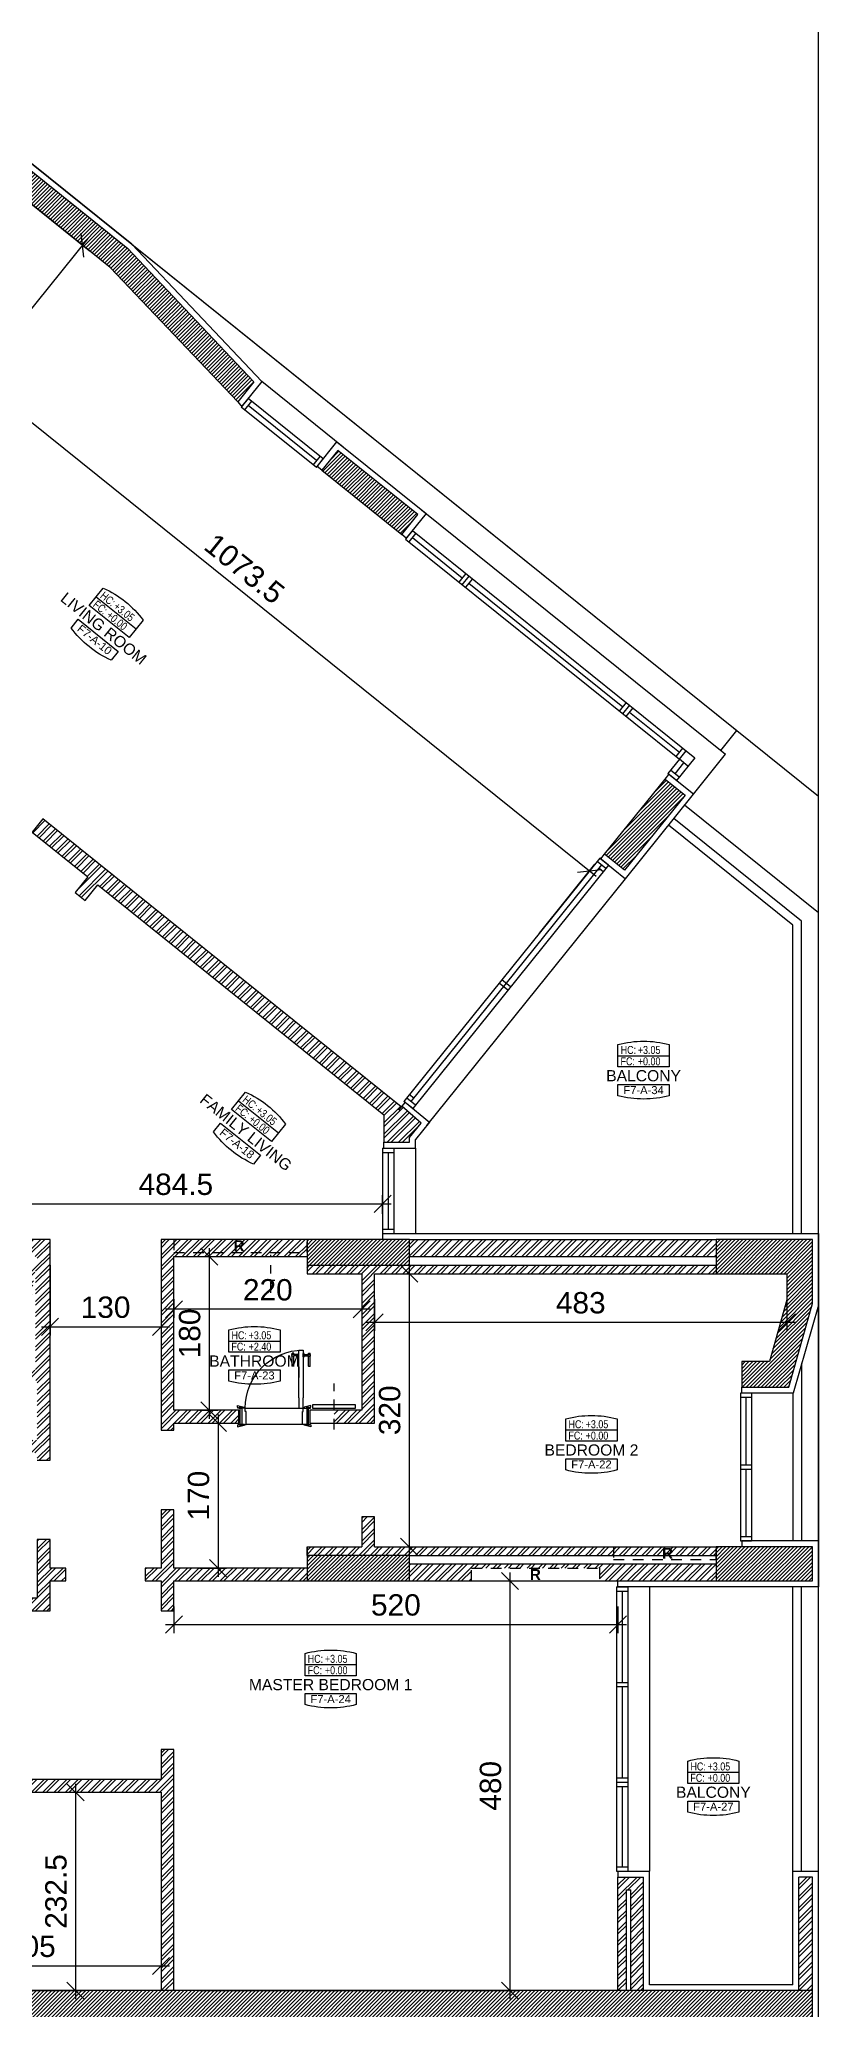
# Model space of a CAD drawing. Header units: metres. Extents: x 0 to 44.4, y -5.9 to 58.5.
# Drawn here: x 32.78 to 41.91, y 22.72 to 45.8 of the extents above; entities that cross this region are included whole.
import ezdxf
from ezdxf.enums import TextEntityAlignment as Align

# ---------------------------------------------------------------- set-up
doc = ezdxf.new("R2010")
doc.units = ezdxf.units.M
doc.header["$MEASUREMENT"] = 0
doc.header["$PDMODE"] = 3
doc.header["$PDSIZE"] = 0.3
for name, pattern in [('CENTER', [2, 1.25, -0.25, 0.25, -0.25]), ('DASHDOTX2', [50.8, 25.4, -12.7, 0, -12.7]), ('HIDDEN', [0.375, 0.25, -0.125]), ('HIDDEN2', [0.1875, 0.125, -0.0625])]:
    doc.linetypes.add(name, pattern=pattern)
doc.layers.get('0').update_dxf_attribs({"linetype": 'CONTINUOUS'})
doc.layers.get('DEFPOINTS').update_dxf_attribs({"linetype": 'CONTINUOUS'})
for name, color, linetype in [('A-ALU', 9, 'CONTINUOUS'), ('A-ANNO-IDTAG', 7, 'CONTINUOUS'), ('A-AXIS-SANITARY', 10, 'DASHDOTX2'), ('A-BALUST', 1, 'CONTINUOUS'), ('a-dim', 3, 'CONTINUOUS'), ('A-DOORS', 1, 'CONTINUOUS'), ('A-HATCH-CONC', 8, 'CONTINUOUS'), ('A-HATCH-WALL', 8, 'CONTINUOUS'), ('A-heater', 61, 'CONTINUOUS'), ('A-HEATER-axis', 5, 'HIDDEN'), ('A-PROJ-TIL-BATH', 8, 'CONTINUOUS'), ('A-PROJECTION', 8, 'CONTINUOUS'), ('A-RADIATEUR HIDDEN', 4, 'HIDDEN2'), ('A-REVETEMENT', 1, 'CONTINUOUS'), ('A-WALL', 4, 'CONTINUOUS'), ('Parcelle$0$N-PLOT', 5, 'CONTINUOUS'), ('S-2ND-3RD-4-5-6TH$0$N-PLOT', 5, 'CONTINUOUS'), ('S-7TH$0$A-STR 7-8TH', 2, 'CONTINUOUS'), ('S-7TH$0$N-PLOT', 5, 'CONTINUOUS')]:
    doc.layers.add(name, color=color, linetype=linetype)
doc.styles.add('A100-STEXT', font='ARIAL.TTF', dxfattribs={"height": 0.25})
doc.styles.add('BLOCK', font='ARIAL.TTF', dxfattribs={"width": 0.8, "height": 0.25})
doc.styles.get("Standard").update_dxf_attribs({"font": 'ARIALBD.TTF'})
doc.dimstyles.new('dim-law', dxfattribs={"dimtxt": 0.25, "dimasz": 0.2, "dimexe": 0.1, "dimexo": 0.3, "dimgap": 0.1, "dimtad": 1, "dimlfac": 100, "dimdsep": 46, "dimtxsty": 'A100-STEXT', "dimblk1": 'OBLIQUE', "dimblk2": 'OBLIQUE', "dimsah": 1, "dimcen": -0.05, "dimdle": 0.1, "dimclrd": 15, "dimclre": 15, "dimclrt": 256, "dimadec": 0, "dimazin": 0, "dimtfac": 0.28, "dimtix": 1, "dimtmove": 2, "dimatfit": 3, "dimldrblk": 'OBLIQUE', "dimfxl": 0, "dimtolj": 1, "dimarcsym": 0})

# ---------------------------------------------------------------- blocks, each defined once
blk = doc.blocks.new('IDTAG')
at = {"color": 7}
blk.add_line((-0.008, -0.0055), (0.008, -0.0055), dxfattribs=at)
for points in [[(-0.008, 0), (-0.008, 0.007, -0.128676), (0.008, 0.007), (0.008, 0)], [(0.008, -0.0055), (0.008, -0.009, -0.128676), (-0.008, -0.009), (-0.008, -0.0055)]]:
    blk.add_lwpolyline(points, format="xyb", dxfattribs=at)
blk.add_lwpolyline([(-0.008, 0.0035), (0.008, 0.0035), (0.008, 0), (-0.008, 0)], close=True, dxfattribs=at)
at = {"color": 7, "style": 'BLOCK', "width": 0.8}
for s, p in [('HC:', (-0.00716, 0.00404)), ('FC:', (-0.00719, 0.0005))]:
    blk.add_text(s, height=0.0025, dxfattribs=at).set_placement(p)
for p in [(-0.00181, 0.00405), (-0.00181, 0.00049)]:
    blk.add_attdef('+0.000', p, '', height=0.0025, dxfattribs=at)
at = {"color": 7, "style": 'BLOCK'}
for tag, height, p in [('NAME', 0.0035, (0, -0.00275)), ('ROOM', 0.0025, (0, -0.00725))]:
    blk.add_attdef(tag, text='', height=height, dxfattribs=at).set_placement(p, align=Align.MIDDLE)
blk = doc.blocks.new('A$C45807027')
at = {"layer": 'A-DOORS'}
for p, q in [((0, 0.009), (-0.009, -0.019)), ((-0.009, 0.009), (0, -0.019)), ((0.19, 0.009), (0.199, -0.019)), ((0.199, 0.009), (0.19, -0.019)), ((0.68, 0.02), (0.8, 0.02)), ((0.68, 0), (0.68, 0.019)), ((0.8, -0.003), (0.8, 0.023)), ((0.8, 0.023), (0.805, 0.023)), ((0.815, 0.023), (0.82, 0.023)), ((0.82, -0.003), (0.82, 0.023)), ((0.82, 0.02), (0.834, 0.02)), ((0.835, 0), (0.835, 0.019)), ((0.19, -0.11), (0.19, -0.06)), ((0.19, -0.06), (0.31, -0.06)), ((0.31, -0.11), (0.19, -0.11)), ((0.75, -0.06), (0.31, -0.06)), ((0.31, -0.11), (0.75, -0.11)), ((0.673, -0.06), (0.55, -0.06)), ((0.673, -0.11), (0.55, -0.11)), ((0.68, 0), (0.8, 0)), ((0.68, -0.17), (0.68, -0.189)), ((0.68, -0.17), (0.8, -0.17)), ((0.68, -0.19), (0.8, -0.19)), ((0.87, -0.06), (0.75, -0.06)), ((0.75, -0.11), (0.87, -0.11)), ((0.79, -0.06), (0.79, -0.052)), ((0.79, -0.06), (0.83, -0.06)), ((0.79, -0.11), (0.79, -0.118)), ((0.79, -0.11), (0.83, -0.11)), ((0.792, -0.05), (0.828, -0.05)), ((0.792, -0.12), (0.828, -0.12)), ((0.8, -0.003), (0.802, -0.003)), ((0.8, -0.167), (0.8, -0.193)), ((0.8, -0.167), (0.802, -0.167)), ((0.8, -0.193), (0.805, -0.193)), ((0.802, -0.05), (0.802, -0.003)), ((0.802, -0.12), (0.802, -0.167)), ((0.815, -0.193), (0.82, -0.193)), ((0.817, -0.05), (0.817, -0.003)), ((0.817, -0.003), (0.82, -0.003)), ((0.817, -0.12), (0.817, -0.167)), ((0.817, -0.167), (0.82, -0.167)), ((0.82, 0), (0.834, 0)), ((0.82, -0.167), (0.82, -0.193)), ((0.82, -0.17), (0.834, -0.17)), ((0.82, -0.19), (0.834, -0.19)), ((0.83, -0.06), (0.83, -0.052)), ((0.83, -0.11), (0.83, -0.118)), ((0.835, -0.17), (0.835, -0.189)), ((0.87, -0.11), (0.87, -0.06)), ((0, -0.809), (-0.009, -0.781)), ((-0.009, -0.809), (0, -0.781)), ((0.19, -0.809), (0.199, -0.781)), ((0.199, -0.809), (0.19, -0.781))]:
    blk.add_line(p, q, dxfattribs=at)
at = {"layer": 'A-DOORS', "color": 8}
for p, q in [((0, -0.07), (0, -0.73)), ((0.19, -0.74), (0.19, -0.06))]:
    blk.add_line(p, q, dxfattribs=at)
at = {"layer": 'A-DOORS'}
for points in [[(0, 0.01), (0, 0.025), (-0.01, 0.025), (-0.01, 0.03), (-0.03, 0.03), (-0.01, -0.048, 0.381769), (-0.008, -0.05), (0, -0.05), (0, -0.02), (-0.01, -0.02), (-0.01, 0.01), (0, 0.01)], [(0.19, 0.01), (0.19, 0.025), (0.2, 0.025), (0.2, 0.03), (0.22, 0.03), (0.2, -0.048, -0.381769), (0.198, -0.05), (0.19, -0.05), (0.19, -0.02), (0.2, -0.02), (0.2, 0.01), (0.19, 0.01)], [(0, -0.81), (0, -0.825), (-0.01, -0.825), (-0.01, -0.83), (-0.03, -0.83), (-0.01, -0.752, -0.381769), (-0.008, -0.75), (0, -0.75), (0, -0.78), (-0.01, -0.78), (-0.01, -0.81), (0, -0.81)], [(0.19, -0.81), (0.19, -0.825), (0.2, -0.825), (0.2, -0.83), (0.22, -0.83), (0.2, -0.752, 0.381769), (0.198, -0.75), (0.19, -0.75), (0.19, -0.78), (0.2, -0.78), (0.2, -0.81), (0.19, -0.81)]]:
    blk.add_lwpolyline(points, format="xyb", dxfattribs=at)
for points in [[(0, 0.009), (0, -0.019), (-0.009, -0.019), (-0.009, 0.009)], [(0.19, 0.009), (0.19, -0.019), (0.199, -0.019), (0.199, 0.009)], [(0, -0.809), (0, -0.781), (-0.009, -0.781), (-0.009, -0.809)], [(0.19, -0.809), (0.19, -0.781), (0.199, -0.781), (0.199, -0.809)]]:
    blk.add_lwpolyline(points, close=True, dxfattribs=at)
for points in [[(0, 0), (0.19, 0), (0.19, -0.02), (0, -0.02), (0, 0)], [(0.19, -0.02), (0, -0.02), (0, -0.07), (0.15, -0.07)], [(0.15, -0.07), (0.15, -0.06), (0.19, -0.06), (0.19, -0.02)], [(0.19, -0.78), (0, -0.78), (0, -0.73), (0.15, -0.73)], [(0, -0.8), (0.19, -0.8), (0.19, -0.78), (0, -0.78), (0, -0.8)], [(0.15, -0.73), (0.15, -0.74), (0.19, -0.74), (0.19, -0.78)]]:
    blk.add_lwpolyline(points, dxfattribs=at)
blk.add_arc((0.19, -0.06), 0.68, 270.0254, 359.9746, dxfattribs=at)
at = {"layer": 'A-DOORS', "extrusion": (0, 0, -1)}
for centre, major_axis, start_param, end_param in [((0.68, 0.019), (-0.000354, 0.000354), 5.497787, 7.068583), ((0.68, 0), (0.000354, 0.000354), 2.356194, 3.926991), ((0.81, 0.031), (-0.00642, 0.00642), 3.344077, 4.509904), ((0.834, 0.019), (0.000354, 0.000354), -0.785398, 0.785398), ((0.834, 0), (-0.000354, 0.000354), 2.356194, 3.926991), ((0.68, -0.17), (-0.000354, 0.000354), 5.497787, 7.068583), ((0.68, -0.189), (0.000354, 0.000354), 2.356194, 3.926991), ((0.792, -0.052), (-0.00141, 0.00141), 5.497787, 7.068583), ((0.792, -0.118), (-0.00141, 0.00141), 3.926991, 5.497787), ((0.81, -0.021), (-0.0138, 0.0138), 0.390607, 1.180189), ((0.81, -0.149), (-0.0138, 0.0138), 3.5322, 4.321782), ((0.81, -0.201), (-0.00642, 0.00642), 0.202485, 1.368312), ((0.828, -0.052), (0.00141, 0.00141), -0.785398, 0.785398), ((0.828, -0.118), (-0.00141, 0.00141), 2.356194, 3.926991), ((0.834, -0.17), (0.000354, 0.000354), -0.785398, 0.785398), ((0.834, -0.189), (0.000354, 0.000354), 0.785398, 2.356194)]:
    blk.add_ellipse(centre, major_axis=major_axis, ratio=1, start_param=start_param, end_param=end_param, dxfattribs=at)
blk = doc.blocks.new('A$C1C8D3502')
at = {"layer": 'A-heater'}
blk.add_lwpolyline([(0, -0.5), (0, 0), (-0.04, 0), (-0.04, -0.5)], close=True, dxfattribs=at)
at = {"layer": 'A-HEATER-axis', "ltscale": 0.5}
blk.add_line((-0.29, -0.25), (0.25, -0.25), dxfattribs=at)
blk = doc.blocks.new('A$C27EE2B71')
at = {"layer": 'A-ALU'}
for p, q in [((37.152, 40.047), (37.071, 39.946)), ((37.191, 40.015), (37.11, 39.914)), ((37.776, 39.545), (37.694, 39.444)), ((37.733, 39.413), (37.815, 39.514)), ((37.854, 39.483), (37.772, 39.382)), ((39.576, 37.931), (39.658, 38.032)), ((39.615, 37.899), (39.697, 38.001)), ((39.654, 37.868), (39.736, 37.969)), ((40.239, 37.398), (40.32, 37.499)), ((40.276, 37.157), (40.174, 37.238)), ((40.379, 37.285), (40.278, 37.367))]:
    blk.add_line(p, q, dxfattribs=at)
for points in [[(37.071, 39.946), (40.278, 37.367), (40.143, 37.199)], [(37.151, 39.965), (37.735, 39.495)], [(37.152, 40.047), (40.46, 37.386), (40.244, 37.118), (40.143, 37.199)], [(37.813, 39.432), (39.617, 37.981)], [(39.695, 37.919), (40.279, 37.449)], [(40.278, 37.367), (40.359, 37.468)], [(40.328, 37.326), (40.225, 37.197)]]:
    blk.add_lwpolyline(points, dxfattribs=at)
blk = doc.blocks.new('A$C087916A9')
at = {"layer": 'A-ALU'}
for p, q in [((35.989, 40.815), (36.071, 40.916)), ((36.027, 40.785), (36.108, 40.886)), ((39.347, 36.21), (37.053, 33.357)), ((39.366, 36.13), (37.135, 33.356)), ((39.448, 36.128), (37.155, 33.276)), ((39.417, 36.089), (39.316, 36.171)), ((39.386, 36.05), (39.335, 36.091)), ((39.448, 36.128), (39.347, 36.21)), ((38.27, 34.663), (38.169, 34.745)), ((38.301, 34.702), (38.2, 34.783)), ((37.155, 33.276), (37.053, 33.357)), ((37.186, 33.315), (37.085, 33.396)), ((37.167, 33.395), (37.116, 33.435)), ((36.803, 32.81), (36.803, 31.81)), ((36.803, 32.81), (36.933, 32.81)), ((36.933, 32.81), (36.933, 31.81)), ((36.803, 32.76), (36.933, 32.76)), ((36.868, 32.76), (36.868, 31.86)), ((36.803, 31.86), (36.933, 31.86)), ((36.803, 31.81), (36.933, 31.81)), ((41.058, 29.89), (41.058, 29.1)), ((40.993, 29.1), (41.123, 29.1)), ((40.993, 29.05), (41.123, 29.05)), ((41.058, 29.05), (41.058, 28.26)), ((40.993, 28.26), (41.123, 28.26)), ((40.993, 28.21), (41.123, 28.21)), ((39.543, 27.67), (39.543, 24.34)), ((39.543, 27.67), (39.673, 27.67)), ((39.608, 27.62), (39.608, 26.552)), ((39.673, 27.67), (39.673, 24.34)), ((39.608, 26.502), (39.608, 25.433)), ((39.608, 25.333), (39.608, 24.39)), ((39.543, 24.39), (39.673, 24.39)), ((39.543, 24.34), (39.673, 24.34))]:
    blk.add_line(p, q, dxfattribs=at)
for points in [[(35.227, 41.595), (35.146, 41.493)], [(35.268, 41.562), (35.187, 41.461)], [(36.108, 40.886), (35.227, 41.595)], [(36.027, 40.785), (35.146, 41.493)], [(36.03, 40.866), (35.227, 41.511)], [(40.993, 29.94), (40.993, 28.21)], [(41.123, 29.94), (40.993, 29.94)], [(41.123, 29.89), (40.993, 29.89)], [(41.123, 29.94), (41.123, 28.21)], [(39.543, 27.62), (39.673, 27.62)], [(39.543, 26.552), (39.673, 26.552)], [(39.543, 26.502), (39.673, 26.502)], [(39.543, 25.433), (39.673, 25.433)], [(39.543, 25.383), (39.673, 25.383)], [(39.543, 25.333), (39.673, 25.333)]]:
    blk.add_lwpolyline(points, dxfattribs=at)
blk.add_blockref('A$C27EE2B71', (0, 0), dxfattribs=at)
blk = doc.blocks.new('_OBLIQUE')
at = {"color": 0, "linetype": 'ByBlock'}
blk.add_line((-0.5, -0.5), (0.5, 0.5), dxfattribs=at)
blk = doc.blocks.new('*D1006')
at = {"layer": 'a-dim', "color": 15, "lineweight": -2}
for p, q in [((34.658, 27.74), (38.394, 27.74)), ((38.294, 27.84), (38.294, 22.84)), ((34.658, 22.94), (38.394, 22.94))]:
    blk.add_line(p, q, dxfattribs=at)
at = {"layer": 'DEFPOINTS', "color": 0}
for p in [(34.358, 27.74), (34.358, 22.94), (38.294, 22.94)]:
    blk.add_point(p, dxfattribs=at)
at = {"layer": 'a-dim', "color": 15, "lineweight": -2, "xscale": 0.2, "yscale": 0.2, "zscale": 0.2}
for p, rotation in [((38.294, 27.74), 90), ((38.294, 22.94), 270)]:
    blk.add_blockref('_OBLIQUE', p, dxfattribs=dict(at, rotation=rotation))
at = {"layer": 'a-dim', "insert": (38.067, 25.34), "char_height": 0.25, "attachment_point": 5, "rotation": 90, "style": 'A100-STEXT'}
blk.add_mtext('\\A1;480', dxfattribs=at)
blk = doc.blocks.new('*D1007')
at = {"layer": 'a-dim', "color": 15, "lineweight": -2}
for p, q in [((34.358, 27.44), (34.358, 27.13)), ((39.558, 27.44), (39.558, 27.13)), ((34.258, 27.23), (39.658, 27.23))]:
    blk.add_line(p, q, dxfattribs=at)
at = {"layer": 'DEFPOINTS', "color": 0}
for p in [(34.358, 27.74), (39.558, 27.74), (39.558, 27.23)]:
    blk.add_point(p, dxfattribs=at)
at = {"layer": 'a-dim', "color": 15, "lineweight": -2, "xscale": 0.2, "yscale": 0.2, "zscale": 0.2, "rotation": 180}
blk.add_blockref('_OBLIQUE', (34.358, 27.23), dxfattribs=at)
at = {"layer": 'a-dim', "color": 15, "lineweight": -2, "xscale": 0.2, "yscale": 0.2, "zscale": 0.2}
blk.add_blockref('_OBLIQUE', (39.558, 27.23), dxfattribs=at)
at = {"layer": 'a-dim', "insert": (36.958, 27.458), "char_height": 0.25, "attachment_point": 5, "style": 'A100-STEXT'}
blk.add_mtext('\\A1;520', dxfattribs=at)
blk = doc.blocks.new('*D1011')
at = {"layer": 'a-dim', "color": 15, "lineweight": -2}
for p, q in [((32.608, 25.265), (33.306, 25.265)), ((33.206, 25.365), (33.206, 22.84)), ((32.608, 22.94), (33.306, 22.94))]:
    blk.add_line(p, q, dxfattribs=at)
at = {"layer": 'DEFPOINTS', "color": 0}
for p in [(32.308, 25.265), (32.308, 22.94), (33.206, 22.94)]:
    blk.add_point(p, dxfattribs=at)
at = {"layer": 'a-dim', "color": 15, "lineweight": -2, "xscale": 0.2, "yscale": 0.2, "zscale": 0.2}
for p, rotation in [((33.206, 25.265), 90), ((33.206, 22.94), 270)]:
    blk.add_blockref('_OBLIQUE', p, dxfattribs=dict(at, rotation=rotation))
at = {"layer": 'a-dim', "insert": (32.978, 24.102), "char_height": 0.25, "attachment_point": 5, "rotation": 90, "style": 'A100-STEXT'}
blk.add_mtext('\\A1;232.5', dxfattribs=at)
blk = doc.blocks.new('*D1012')
at = {"layer": 'a-dim', "color": 15, "lineweight": -2}
for p, q in [((31.158, 24.137), (31.158, 23.13)), ((34.208, 24.137), (34.208, 23.13)), ((31.058, 23.23), (34.308, 23.23))]:
    blk.add_line(p, q, dxfattribs=at)
at = {"layer": 'DEFPOINTS', "color": 0}
for p in [(31.158, 24.437), (34.208, 24.437), (34.208, 23.23)]:
    blk.add_point(p, dxfattribs=at)
at = {"layer": 'a-dim', "color": 15, "lineweight": -2, "xscale": 0.2, "yscale": 0.2, "zscale": 0.2, "rotation": 180}
blk.add_blockref('_OBLIQUE', (31.158, 23.23), dxfattribs=at)
at = {"layer": 'a-dim', "color": 15, "lineweight": -2, "xscale": 0.2, "yscale": 0.2, "zscale": 0.2}
blk.add_blockref('_OBLIQUE', (34.208, 23.23), dxfattribs=at)
at = {"layer": 'a-dim', "insert": (32.683, 23.458), "char_height": 0.25, "attachment_point": 5, "style": 'A100-STEXT'}
blk.add_mtext('\\A1;305', dxfattribs=at)
blk = doc.blocks.new('*D1013')
at = {"layer": 'a-dim', "color": 15, "lineweight": -2}
for p, q in [((37.114, 31.44), (37.114, 28.04)), ((37.008, 31.34), (37.214, 31.34)), ((37.008, 28.14), (37.214, 28.14))]:
    blk.add_line(p, q, dxfattribs=at)
at = {"layer": 'DEFPOINTS', "color": 0}
for p in [(36.708, 31.34), (36.708, 28.14), (37.114, 28.14)]:
    blk.add_point(p, dxfattribs=at)
at = {"layer": 'a-dim', "color": 15, "lineweight": -2, "xscale": 0.2, "yscale": 0.2, "zscale": 0.2}
for p, rotation in [((37.114, 31.34), 90), ((37.114, 28.14), 270)]:
    blk.add_blockref('_OBLIQUE', p, dxfattribs=dict(at, rotation=rotation))
at = {"layer": 'a-dim', "insert": (36.886, 29.74), "char_height": 0.25, "attachment_point": 5, "rotation": 90, "style": 'A100-STEXT'}
blk.add_mtext('\\A1;320', dxfattribs=at)
blk = doc.blocks.new('*D1014')
at = {"layer": 'a-dim', "color": 15, "lineweight": -2}
for p, q in [((36.708, 31.04), (36.708, 30.671)), ((41.538, 31.04), (41.538, 30.671)), ((36.608, 30.771), (41.638, 30.771))]:
    blk.add_line(p, q, dxfattribs=at)
at = {"layer": 'DEFPOINTS', "color": 0}
for p in [(36.708, 31.34), (41.538, 31.34), (41.538, 30.771)]:
    blk.add_point(p, dxfattribs=at)
at = {"layer": 'a-dim', "color": 15, "lineweight": -2, "xscale": 0.2, "yscale": 0.2, "zscale": 0.2, "rotation": 180}
blk.add_blockref('_OBLIQUE', (36.708, 30.771), dxfattribs=at)
at = {"layer": 'a-dim', "color": 15, "lineweight": -2, "xscale": 0.2, "yscale": 0.2, "zscale": 0.2}
blk.add_blockref('_OBLIQUE', (41.538, 30.771), dxfattribs=at)
at = {"layer": 'a-dim', "insert": (39.123, 30.998), "char_height": 0.25, "attachment_point": 5, "style": 'A100-STEXT'}
blk.add_mtext('\\A1;483', dxfattribs=at)
blk = doc.blocks.new('*D1015')
at = {"layer": 'a-dim', "color": 15, "lineweight": -2}
for p, q in [((34.658, 29.59), (34.975, 29.59)), ((34.875, 29.69), (34.875, 27.79)), ((34.658, 27.89), (34.975, 27.89))]:
    blk.add_line(p, q, dxfattribs=at)
at = {"layer": 'DEFPOINTS', "color": 0}
for p in [(34.358, 29.59), (34.358, 27.89), (34.875, 27.89)]:
    blk.add_point(p, dxfattribs=at)
at = {"layer": 'a-dim', "color": 15, "lineweight": -2, "xscale": 0.2, "yscale": 0.2, "zscale": 0.2}
for p, rotation in [((34.875, 29.59), 90), ((34.875, 27.89), 270)]:
    blk.add_blockref('_OBLIQUE', p, dxfattribs=dict(at, rotation=rotation))
at = {"layer": 'a-dim', "insert": (34.648, 28.74), "char_height": 0.25, "attachment_point": 5, "rotation": 90, "style": 'A100-STEXT'}
blk.add_mtext('\\A1;170', dxfattribs=at)
blk = doc.blocks.new('*D1016')
at = {"layer": 'a-dim', "color": 15, "lineweight": -2}
for p, q in [((34.772, 31.64), (34.772, 29.64)), ((34.658, 31.54), (34.872, 31.54)), ((34.658, 29.74), (34.872, 29.74))]:
    blk.add_line(p, q, dxfattribs=at)
at = {"layer": 'DEFPOINTS', "color": 0}
for p in [(34.358, 31.54), (34.358, 29.74), (34.772, 29.74)]:
    blk.add_point(p, dxfattribs=at)
at = {"layer": 'a-dim', "color": 15, "lineweight": -2, "xscale": 0.2, "yscale": 0.2, "zscale": 0.2}
for p, rotation in [((34.772, 31.54), 90), ((34.772, 29.74), 270)]:
    blk.add_blockref('_OBLIQUE', p, dxfattribs=dict(at, rotation=rotation))
at = {"layer": 'a-dim', "insert": (34.544, 30.64), "char_height": 0.25, "attachment_point": 5, "rotation": 90, "style": 'A100-STEXT'}
blk.add_mtext('\\A1;180', dxfattribs=at)
blk = doc.blocks.new('*D1017')
at = {"layer": 'a-dim', "color": 15, "lineweight": -2}
for p, q in [((34.358, 31.04), (34.358, 30.823)), ((36.558, 31.04), (36.558, 30.823)), ((36.658, 30.923), (34.258, 30.923))]:
    blk.add_line(p, q, dxfattribs=at)
at = {"layer": 'DEFPOINTS', "color": 0}
for p in [(34.358, 31.34), (36.558, 31.34), (34.358, 30.923)]:
    blk.add_point(p, dxfattribs=at)
at = {"layer": 'a-dim', "color": 15, "lineweight": -2, "xscale": 0.2, "yscale": 0.2, "zscale": 0.2, "rotation": 180}
blk.add_blockref('_OBLIQUE', (34.358, 30.923), dxfattribs=at)
at = {"layer": 'a-dim', "color": 15, "lineweight": -2, "xscale": 0.2, "yscale": 0.2, "zscale": 0.2}
blk.add_blockref('_OBLIQUE', (36.558, 30.923), dxfattribs=at)
at = {"layer": 'a-dim', "insert": (35.458, 31.15), "char_height": 0.25, "attachment_point": 5, "style": 'A100-STEXT'}
blk.add_mtext('\\A1;220', dxfattribs=at)
blk = doc.blocks.new('*D1028')
at = {"layer": 'a-dim', "color": 15, "lineweight": -2}
for p, q in [((32.343, 44.152), (33.366, 43.329)), ((33.351, 43.47), (29.76, 39.004)), ((28.878, 39.842), (29.901, 39.02))]:
    blk.add_line(p, q, dxfattribs=at)
at = {"layer": 'DEFPOINTS', "color": 0}
for p in [(32.11, 44.34), (28.644, 40.03), (29.823, 39.082)]:
    blk.add_point(p, dxfattribs=at)
at = {"layer": 'a-dim', "color": 15, "lineweight": -2, "xscale": 0.2, "yscale": 0.2, "zscale": 0.2}
for p, rotation in [((33.288, 43.392), 51.19370936687143), ((29.823, 39.082), 231.1937093668715)]:
    blk.add_blockref('_OBLIQUE', p, dxfattribs=dict(at, rotation=rotation))
at = {"layer": 'a-dim', "insert": (31.378, 41.38), "char_height": 0.25, "attachment_point": 5, "rotation": 51.1937, "style": 'A100-STEXT'}
blk.add_mtext('\\A1;553', dxfattribs=at)
blk = doc.blocks.new('*D1029')
at = {"layer": 'a-dim', "color": 15, "lineweight": -2}
for p, q in [((30.273, 42.056), (30.923, 42.864)), ((30.782, 42.849), (39.304, 35.996)), ((38.639, 35.329), (39.288, 36.137))]:
    blk.add_line(p, q, dxfattribs=at)
at = {"layer": 'DEFPOINTS', "color": 0}
for p in [(30.085, 41.823), (39.226, 36.059), (38.451, 35.095)]:
    blk.add_point(p, dxfattribs=at)
at = {"layer": 'a-dim', "color": 15, "lineweight": -2, "xscale": 0.2, "yscale": 0.2, "zscale": 0.2}
for p, rotation in [((30.86, 42.786), 141.1937093731125), ((39.226, 36.059), 321.1937093731125)]:
    blk.add_blockref('_OBLIQUE', p, dxfattribs=dict(at, rotation=rotation))
at = {"layer": 'a-dim', "insert": (35.186, 39.6), "char_height": 0.25, "attachment_point": 5, "rotation": 321.1937, "style": 'A100-STEXT'}
blk.add_mtext('\\A1;1073.5', dxfattribs=at)
blk = doc.blocks.new('*D1034')
at = {"layer": 'a-dim', "color": 15, "lineweight": -2}
for p, q in [((31.858, 32.159), (36.903, 32.159)), ((31.958, 32.04), (31.958, 32.259)), ((36.803, 32.04), (36.803, 32.259))]:
    blk.add_line(p, q, dxfattribs=at)
at = {"layer": 'DEFPOINTS', "color": 0}
for p in [(36.803, 32.159), (31.958, 31.74), (36.803, 31.74)]:
    blk.add_point(p, dxfattribs=at)
at = {"layer": 'a-dim', "color": 15, "lineweight": -2, "xscale": 0.2, "yscale": 0.2, "zscale": 0.2, "rotation": 180}
blk.add_blockref('_OBLIQUE', (31.958, 32.159), dxfattribs=at)
at = {"layer": 'a-dim', "color": 15, "lineweight": -2, "xscale": 0.2, "yscale": 0.2, "zscale": 0.2}
blk.add_blockref('_OBLIQUE', (36.803, 32.159), dxfattribs=at)
at = {"layer": 'a-dim', "insert": (34.381, 32.386), "char_height": 0.25, "attachment_point": 5, "style": 'A100-STEXT'}
blk.add_mtext('\\A1;484.5', dxfattribs=at)
blk = doc.blocks.new('*D1035')
at = {"layer": 'a-dim', "color": 15, "lineweight": -2}
for p, q in [((32.908, 31.44), (32.908, 30.618)), ((34.208, 31.44), (34.208, 30.618)), ((32.808, 30.718), (34.308, 30.718))]:
    blk.add_line(p, q, dxfattribs=at)
at = {"layer": 'DEFPOINTS', "color": 0}
for p in [(32.908, 31.74), (34.208, 31.74), (34.208, 30.718)]:
    blk.add_point(p, dxfattribs=at)
at = {"layer": 'a-dim', "color": 15, "lineweight": -2, "xscale": 0.2, "yscale": 0.2, "zscale": 0.2, "rotation": 180}
blk.add_blockref('_OBLIQUE', (32.908, 30.718), dxfattribs=at)
at = {"layer": 'a-dim', "color": 15, "lineweight": -2, "xscale": 0.2, "yscale": 0.2, "zscale": 0.2}
blk.add_blockref('_OBLIQUE', (34.208, 30.718), dxfattribs=at)
at = {"layer": 'a-dim', "insert": (33.558, 30.946), "char_height": 0.25, "attachment_point": 5, "style": 'A100-STEXT'}
blk.add_mtext('\\A1;130', dxfattribs=at)

msp = doc.modelspace()

# ---------------------------------------------------------------- hatches: boundary and pattern name
at = {"layer": 'A-HATCH-CONC', "ltscale": 4}
h = msp.add_hatch(dxfattribs=at)
h.set_pattern_fill('ANSI31', color=256, scale=0.25, style=0)
h.paths.add_polyline_path([(33.81348, 43.35447), (32.06382, 44.76154), (31.87582, 44.52776), (33.61331, 43.13047), (35.10525, 41.55436), (35.29459, 41.7898)])
h = msp.add_hatch(dxfattribs=at)
h.set_pattern_fill('ANSI31', color=256, scale=0.25, style=0)
h.paths.add_polyline_path([(36.27869, 40.98697), (36.09068, 40.75319), (37.0258, 40.00116), (37.21381, 40.23494)])
h = msp.add_hatch(dxfattribs=at)
h.set_pattern_fill('ANSI31', color=256, scale=0.25, style=0)
h.paths.add_polyline_path([(40.11074, 37.13529), (40.34451, 36.94728), (39.63635, 36.0667), (39.40253, 36.25474)])
h = msp.add_hatch(dxfattribs=at)
h.set_pattern_fill('ANSI31', color=256, scale=0.25, style=0)
h.paths.add_polyline_path([(37.11837, 31.74), (35.91837, 31.74), (35.91837, 31.44), (37.11837, 31.44)])
h = msp.add_hatch(dxfattribs=at)
h.set_pattern_fill('ANSI31', color=256, scale=0.25, style=0)
h.paths.add_polyline_path([(41.83837, 31.74), (40.70837, 31.74), (40.70837, 31.34), (41.53837, 31.34), (41.53837, 31.03202), (41.33208, 30.31), (41.00837, 30.31), (41.00837, 30.01), (41.55837, 30.01), (41.83837, 30.99)])
h = msp.add_hatch(dxfattribs=at)
h.set_pattern_fill('ANSI31', color=256, scale=0.25, style=0)
h.paths.add_polyline_path([(37.11837, 28.04), (35.91837, 28.04), (35.91837, 27.74), (37.11837, 27.74)])
h = msp.add_hatch(dxfattribs=at)
h.set_pattern_fill('ANSI31', color=256, scale=0.25, style=0)
h.paths.add_polyline_path([(41.83837, 28.14), (40.70837, 28.14), (40.70837, 27.74), (41.83837, 27.74)])
h = msp.add_hatch(dxfattribs=at)
h.set_pattern_fill('ANSI31', color=256, scale=0.25, style=0)
h.paths.add_polyline_path([(41.83837, 22.94), (26.70837, 22.94), (26.70837, 22.61), (28.46837, 22.61), (28.46837, 22.54), (35.41837, 22.54), (41.83837, 22.54)])
at = {"layer": 'A-HATCH-WALL'}
h = msp.add_hatch(dxfattribs=at)
h.set_pattern_fill('ANSI32', color=256, scale=0.25, style=0)
h.paths.add_polyline_path([(41.83837, 24.27), (41.67837, 24.27), (41.67837, 22.94), (41.83837, 22.94)])
h.paths.add_polyline_path([(39.85837, 24.27), (39.55837, 24.27), (39.55837, 22.94), (39.65837, 22.94), (39.65837, 24.12), (39.70837, 24.12), (39.70837, 22.94), (39.85837, 22.94)])
h.paths.add_polyline_path([(34.35837, 25.765), (34.20837, 25.765), (34.20837, 25.415), (32.15837, 25.415), (32.15837, 24.665), (32.30837, 24.665), (32.30837, 25.265), (34.20837, 25.265), (34.20837, 22.94), (34.35837, 22.94)])
h.paths.add_polyline_path([(31.15837, 24.4375), (30.95837, 24.4375), (30.95837, 23.04), (28.50837, 23.04), (28.50837, 23.44), (26.70837, 23.44), (26.70837, 22.94), (26.90837, 22.94), (26.90837, 23.29), (28.40837, 23.29), (28.40837, 22.94), (31.15837, 22.94)])
h.paths.add_polyline_path([(31.15837, 26.115), (28.53837, 26.115), (28.53837, 25.915), (30.95837, 25.915), (30.95837, 25.2675), (31.15837, 25.2675)])
h.paths.add_polyline_path([(32.90837, 27.74), (33.09337, 27.74), (33.09337, 27.89), (32.90837, 27.89), (32.90837, 28.225), (32.75837, 28.225), (32.75837, 27.54), (30.36837, 27.54), (30.36837, 28.14), (27.00837, 28.14), (27.00837, 28.57), (26.70837, 28.57), (26.70837, 27.14), (27.00837, 27.14), (27.00837, 27.74), (28.20837, 27.74), (28.20837, 27.14), (28.50837, 27.14), (28.50837, 27.74), (29.01837, 27.74), (29.01837, 27.84), (28.40837, 27.84), (28.40837, 27.29), (28.30837, 27.29), (28.30837, 27.84), (26.90837, 27.84), (26.90837, 27.29), (26.85837, 27.29), (26.85837, 28.42), (26.90837, 28.42), (26.90837, 27.94), (29.01837, 27.94), (29.01837, 28.04), (30.21837, 28.04), (30.21837, 27.74), (30.21837, 27.39), (32.90837, 27.39)])
h.paths.add_polyline_path([(34.35837, 27.74), (35.91837, 27.74), (35.91837, 27.89), (34.35837, 27.89), (34.35837, 28.575), (34.20837, 28.575), (34.20837, 27.89), (34.02337, 27.89), (34.02337, 27.74), (34.20837, 27.74), (34.20837, 27.39), (34.35837, 27.39)])
h.paths.add_polyline_path([(37.84337, 27.89), (39.34337, 27.89), (39.34337, 27.74), (40.70837, 27.74), (40.70837, 27.94), (37.11837, 27.94), (37.11837, 27.74), (37.84337, 27.74)])
h.paths.add_polyline_path([(39.50837, 28.14), (36.70837, 28.14), (36.70837, 28.49), (36.55837, 28.49), (36.55837, 28.14), (35.91837, 28.14), (35.91837, 28.04), (37.11837, 28.04), (39.50837, 28.04)])
h.paths.add_polyline_path([(40.70837, 28.14), (39.50837, 28.14), (39.50837, 28.04), (40.70837, 28.04)])
h.paths.add_polyline_path([(36.70837, 31.34), (40.70837, 31.34), (40.70837, 31.44), (37.11837, 31.44), (35.91837, 31.44), (35.91837, 31.34), (36.55837, 31.34), (36.55837, 29.74), (36.23337, 29.74), (36.23337, 29.59), (36.70837, 29.59)])
h.paths.add_polyline_path([(35.11837, 29.74), (34.35837, 29.74), (34.35837, 31.54), (35.91837, 31.54), (35.91837, 31.59), (34.35837, 31.59), (34.35837, 31.74), (34.20837, 31.74), (34.20837, 29.505), (34.35837, 29.505), (34.35837, 29.59), (35.11837, 29.59)])
h.paths.add_polyline_path([(32.90837, 31.74), (31.95837, 31.74), (31.95837, 34.01909), (32.67427, 34.90929), (32.55738, 35.00329), (32.4101, 34.82016), (30.37621, 36.45582), (30.28221, 36.33893), (30.90562, 35.83758), (30.10837, 34.84622), (30.10837, 34.655), (30.26837, 34.655), (30.26837, 34.78987), (30.87363, 35.54249), (31.49705, 35.04114), (31.40305, 34.92425), (32.06542, 34.39157), (31.80837, 34.07193), (31.80837, 33.74), (30.26837, 33.74), (30.26837, 33.825), (30.10837, 33.825), (30.10837, 33.75), (29.93337, 33.75), (29.93337, 33.59), (30.11837, 33.59), (30.11837, 33.505), (30.26837, 33.505), (30.26837, 33.58), (31.80837, 33.58), (31.80837, 31.74), (30.27837, 31.74), (30.27837, 32.675), (30.11837, 32.675), (30.11837, 31.74), (30.21837, 31.74), (30.21837, 31.44), (29.01837, 31.44), (29.01837, 31.54), (26.90837, 31.54), (26.90837, 31.06), (26.85837, 31.06), (26.85837, 31.59), (27.29928, 31.59), (27.29928, 32.06102), (27.38387, 32.06102), (27.38387, 31.64), (29.01837, 31.64), (29.01837, 31.74), (27.48387, 31.74), (27.48387, 32.259), (27.393, 32.259), (27.08489, 32.50678), (26.98462, 32.3821), (27.14928, 32.24968), (27.14928, 31.74), (26.70837, 31.74), (26.70837, 30.91), (27.00837, 30.91), (27.00837, 31.34), (30.31837, 31.34), (30.31837, 29.24), (31.38837, 29.24), (31.38837, 29.39), (30.46837, 29.39), (30.46837, 31.54), (30.96337, 31.54), (30.96337, 31.69), (32.16337, 31.69), (32.16337, 31.54), (32.30837, 31.54), (32.30837, 30.09), (32.75837, 30.09), (32.75837, 29.39), (32.19837, 29.39), (32.19837, 29.24), (32.75837, 29.24), (32.75837, 29.155), (32.90837, 29.155)])
h.paths.add_polyline_path([(32.75837, 30.19), (32.45837, 30.19), (32.45837, 31.54), (32.75837, 31.54)], flags=16)
h.paths.add_polyline_path([(32.75837, 30.19), (32.45837, 30.19), (32.45837, 31.44), (32.75837, 31.44)], flags=0)
h.paths.add_polyline_path([(32.73837, 30.21), (32.47837, 30.21), (32.64288, 30.74296), (32.73837, 31.42)], flags=0)
h.paths.add_polyline_path([(40.70837, 31.74), (37.11837, 31.74), (37.11837, 31.54), (40.70837, 31.54)])
h.paths.add_polyline_path([(35.91837, 31.74), (34.35837, 31.74), (34.35837, 31.59), (35.91837, 31.59)])
h.paths.add_polyline_path([(28.54067, 33.575), (29.11837, 33.575), (29.11837, 33.765), (28.09675, 33.765), (27.73665, 33.31722), (28.1061, 33.02011)], flags=17)
h.paths.add_polyline_path([(28.06443, 33.24611), (27.94754, 33.34011), (28.10422, 33.53493), (28.14851, 33.59), (28.34099, 33.59)], flags=16)
h.paths.add_polyline_path([(28.06138, 33.27422), (27.97566, 33.34316), (28.07979, 33.34297), (28.17936, 33.42092)], flags=0)
h.paths.add_polyline_path([(37.02742, 33.30128), (37.02115, 33.29349), (32.82479, 36.66821), (32.69945, 36.51235), (33.35014, 35.98907), (33.20287, 35.80594), (33.31976, 35.71194), (33.46703, 35.89506), (36.81837, 33.19991), (36.81837, 32.88), (37.11837, 32.88), (37.11837, 32.93567), (37.25493, 33.10548)])
h.paths.add_polyline_path([(28.64401, 40.0304), (29.20803, 40.73174), (29.09114, 40.82574), (28.25451, 39.78542), (28.3714, 39.69141), (28.51867, 39.87454), (31.8968, 37.15784), (32.02214, 37.3137)])
h.paths.add_polyline_path([(32.1096, 44.33975), (31.99271, 44.43376), (30.33511, 42.37259), (30.25329, 42.43839), (30.13735, 42.29423), (30.21918, 42.22843), (29.9685, 41.91672), (30.08539, 41.82271)])
h.paths.add_polyline_path([(29.21912, 43.29863), (29.10223, 43.39264), (29.68051, 44.1117), (29.52465, 44.23704), (28.80709, 43.34478), (29.50843, 42.78076), (29.64772, 42.95396)])
h.paths.add_polyline_path([(27.88137, 44.10849), (27.72552, 44.23383), (26.66954, 42.92076), (26.8254, 42.79543)])
h.paths.add_polyline_path([(40.04337, 27.96855), (40.23615, 27.96855), (40.23615, 28.1602), (40.04337, 28.1602)], flags=9)
h.paths.add_polyline_path([(35.02415, 31.57116), (35.21693, 31.57116), (35.21693, 31.76281), (35.02415, 31.76281)], flags=9)

# ---------------------------------------------------------------- linework, layer by layer
at = {"layer": 'A-ALU'}
for p, q in [((37.32201, 33.0772), (39.64703, 35.96828)), ((37.18837, 32.81), (37.18837, 31.81)), ((39.92837, 27.67), (39.92837, 24.34))]:
    msp.add_line(p, q, dxfattribs=at)
at = {"layer": 'A-AXIS-SANITARY', "linetype": 'CENTER', "ltscale": 0.1}
msp.add_line((35.49337, 31.11637), (35.49337, 31.56168), dxfattribs=at)
msp.add_lwpolyline([(35.44357, 31.2628), (35.54094, 31.2628)], dxfattribs=at)
at = {"layer": 'A-BALUST'}
for p, q in [((41.60837, 35.42399), (40.15152, 36.5956)), ((41.70837, 35.4719), (40.21418, 36.67352)), ((41.60837, 31.81), (41.60837, 35.42399)), ((41.70837, 31.81), (41.70837, 35.4719)), ((41.70837, 30.29), (41.70837, 28.21)), ((41.60837, 29.94), (41.60837, 28.21)), ((41.60837, 24.34), (41.60837, 27.67)), ((41.70837, 24.34), (41.70837, 27.67))]:
    msp.add_line(p, q, dxfattribs=at)
at = {"layer": 'A-PROJECTION'}
for p, q in [((37.25768, 40.28949), (40.81894, 37.42552)), ((40.76439, 37.46939), (40.9524, 37.70317)), ((40.44293, 36.95796), (40.81894, 37.42552)), ((41.90837, 35.56771), (40.33952, 36.82938)), ((41.90837, 31.81), (41.90837, 35.56771)), ((41.90837, 30.99), (41.90837, 28.21)), ((41.90837, 24.34), (41.90837, 27.67))]:
    msp.add_line(p, q, dxfattribs=at)
for points in [[(33.86802, 43.39961), (40.9524, 37.70317)], [(36.34198, 41.02589), (35.38743, 41.79354)]]:
    msp.add_lwpolyline(points, dxfattribs=at)
at = {"layer": 'A-RADIATEUR HIDDEN'}
for points in [[(34.35837, 31.74), (34.35837, 31.59), (35.91837, 31.59), (35.91837, 31.74)], [(39.50837, 28.14), (39.50837, 27.99), (40.70837, 27.99), (40.70837, 28.14)], [(37.84337, 27.74), (37.84337, 27.89), (39.34337, 27.89), (39.34337, 27.74)]]:
    msp.add_lwpolyline(points, dxfattribs=at)
at = {"layer": 'A-REVETEMENT'}
for p, q in [((33.86475, 43.40306), (32.05314, 44.85996)), ((35.38784, 41.79405), (33.86475, 43.40306)), ((35.38784, 41.79405), (35.15556, 41.50521)), ((35.10525, 41.55436), (35.13969, 41.51797)), ((35.15556, 41.50521), (35.13969, 41.51797)), ((40.11073, 37.13528), (40.1546, 37.18983)), ((40.44293, 36.95796), (40.1546, 37.18983)), ((39.64703, 35.96828), (40.44293, 36.95796)), ((39.3587, 36.20016), (39.40257, 36.25471)), ((39.3587, 36.20016), (39.64703, 35.96828)), ((37.06502, 33.34803), (36.98982, 33.25452)), ((37.06502, 33.34803), (37.35335, 33.11616)), ((37.35335, 33.11616), (37.18837, 32.91101)), ((36.81837, 32.81), (36.81837, 32.88)), ((36.81837, 32.81), (37.18837, 32.81)), ((37.18837, 32.81), (37.18837, 32.91101)), ((36.80337, 31.74), (36.80337, 31.81)), ((36.80337, 31.81), (41.90837, 31.81)), ((41.90837, 31.81), (41.90837, 30.99)), ((41.90568, 30.97077), (41.61117, 29.94)), ((41.00837, 29.94), (41.00837, 30.01)), ((41.61117, 29.94), (41.00837, 29.94)), ((41.90837, 28.21), (41.00837, 28.21)), ((41.00837, 28.21), (41.00837, 28.14)), ((41.90837, 28.21), (41.90837, 27.67)), ((39.55837, 27.67), (39.55837, 27.74)), ((41.90837, 27.67), (39.55837, 27.67)), ((39.55837, 24.34), (39.92837, 24.34)), ((39.55837, 24.34), (39.55837, 24.27)), ((39.92837, 23.01), (39.92837, 24.34)), ((41.60837, 24.34), (41.90837, 24.34)), ((41.60837, 23.01), (41.60837, 24.34)), ((41.90837, 22.54), (41.90837, 24.34)), ((41.60837, 23.01), (39.92837, 23.01))]:
    msp.add_line(p, q, dxfattribs=at)
msp.add_lwpolyline([(36.09068, 40.75319), (36.03613, 40.79705), (36.26801, 41.08538), (37.31223, 40.24562), (37.08035, 39.95729), (37.0258, 40.00116)], dxfattribs=at)
at = {"layer": 'A-WALL'}
for p, q in [((37.11837, 31.74), (40.70837, 31.74)), ((37.11837, 31.54), (40.70837, 31.54)), ((37.11837, 31.44), (40.70837, 31.44)), ((36.70837, 31.34), (40.70837, 31.34)), ((34.35837, 28.575), (34.20837, 28.575)), ((34.20837, 28.575), (34.20837, 27.89)), ((34.35837, 27.89), (34.35837, 28.575)), ((36.70837, 28.49), (36.55837, 28.49)), ((36.55837, 28.49), (36.55837, 28.14)), ((36.70837, 28.14), (36.70837, 28.49)), ((35.91837, 28.14), (36.55837, 28.14)), ((35.91837, 28.14), (35.91837, 28.04)), ((36.70837, 28.14), (40.70837, 28.14)), ((37.11837, 28.04), (40.70837, 28.04)), ((37.11837, 27.94), (40.70837, 27.94)), ((34.20837, 27.89), (34.02337, 27.89)), ((34.02337, 27.89), (34.02337, 27.74)), ((34.02337, 27.74), (34.20837, 27.74)), ((34.20837, 27.74), (34.20837, 27.39)), ((35.91837, 27.89), (34.35837, 27.89)), ((34.35837, 27.39), (34.35837, 27.74)), ((34.35837, 27.74), (35.91837, 27.74)), ((37.11837, 27.74), (40.70837, 27.74)), ((34.20837, 27.39), (34.35837, 27.39)), ((39.55837, 24.27), (39.85837, 24.27)), ((39.55837, 22.94), (39.55837, 24.27)), ((39.85837, 22.94), (39.85837, 24.27)), ((41.67837, 22.94), (41.67837, 24.27)), ((39.65837, 24.12), (39.70837, 24.12)), ((39.65837, 22.94), (39.65837, 24.12)), ((39.70837, 22.94), (39.70837, 24.12))]:
    msp.add_line(p, q, dxfattribs=at)
at = {"layer": 'A-WALL', "ltscale": 4}
for p, q in [((35.91837, 28.04), (35.91837, 28.14)), ((34.35837, 25.765), (34.20837, 25.765)), ((34.20837, 25.765), (34.20837, 25.415)), ((34.35837, 22.94), (34.35837, 25.765)), ((34.20837, 25.415), (32.15837, 25.415)), ((32.30837, 25.265), (34.20837, 25.265)), ((34.20837, 25.265), (34.20837, 22.94))]:
    msp.add_line(p, q, dxfattribs=at)
at = {"layer": 'A-WALL'}
for points in [[(37.02742, 33.30128), (37.02115, 33.29349), (32.82479, 36.66821), (32.69945, 36.51235), (33.35014, 35.98907), (33.20287, 35.80594), (33.31976, 35.71194), (33.46703, 35.89506), (36.81837, 33.19991), (36.81837, 32.88)], [(36.81837, 32.88), (37.11837, 32.88), (37.11837, 32.93567), (37.25493, 33.10548), (37.02742, 33.30128)], [(32.75837, 29.155), (32.90837, 29.155), (32.90837, 31.74), (31.95837, 31.74)], [(35.91837, 31.74), (34.20837, 31.74), (34.20837, 29.505), (34.35837, 29.505), (34.35837, 29.59), (35.11837, 29.59), (35.11837, 29.74), (34.35837, 29.74), (34.35837, 31.54), (35.91837, 31.54)], [(35.91837, 31.44), (35.91837, 31.34), (36.55837, 31.34), (36.55837, 29.74), (35.94837, 29.74), (35.94837, 29.59), (36.70837, 29.59), (36.70837, 31.34), (40.70837, 31.34)], [(30.21837, 27.74), (30.21837, 27.74), (30.21837, 27.39), (32.90837, 27.39), (32.90837, 27.74), (33.09337, 27.74), (33.09337, 27.89), (32.90837, 27.89), (32.90837, 28.225), (32.75837, 28.225), (32.75837, 27.54), (30.36837, 27.54), (30.36837, 28.14), (27.00837, 28.14)], [(41.83837, 22.94), (41.83837, 24.27), (41.67837, 24.27)]]:
    msp.add_lwpolyline(points, dxfattribs=at)
at = {"layer": 'Parcelle$0$N-PLOT'}
msp.add_line((15.99494, 57.77399), (41.90837, 36.93437), dxfattribs=at)
msp.add_lwpolyline([(0, 0), (38.90837, 0, 0.41421356), (41.90837, 3), (41.90837, 55.45463, 0.4229554), (38.81912, 58.4533), (0, 57.29794)], format="xyb", close=True, dxfattribs=at)
at = {"layer": 'S-2ND-3RD-4-5-6TH$0$N-PLOT'}
msp.add_lwpolyline([(0, 0), (38.90837, 0, 0.41421356), (41.90837, 3), (41.90837, 55.45463, 0.4229554), (38.81912, 58.4533), (0, 57.29794)], format="xyb", close=True, dxfattribs=at)
at = {"layer": 'S-7TH$0$A-STR 7-8TH'}
msp.add_lwpolyline([(33.81021, 43.35792), (35.29459, 41.7898), (35.10525, 41.55436), (33.61331, 43.13047), (31.87582, 44.52776), (32.06382, 44.76154), (33.81718, 43.35149)], dxfattribs=at)
for points in [[(36.27869, 40.98697), (36.09068, 40.75319), (37.0258, 40.00116), (37.21381, 40.23494)], [(40.34451, 36.94728), (39.63635, 36.0667), (39.40257, 36.25471), (40.11073, 37.13528)], [(35.91837, 31.44), (37.11837, 31.44), (37.11837, 31.74), (35.91837, 31.74)], [(40.70837, 31.74), (40.70837, 31.34), (41.53837, 31.34), (41.53837, 31.03202), (41.33208, 30.31), (41.00837, 30.31), (41.00837, 30.01), (41.55837, 30.01), (41.83837, 30.99), (41.83837, 31.74)], [(35.91837, 27.74), (37.11837, 27.74), (37.11837, 28.04), (35.91837, 28.04)], [(40.70837, 27.74), (41.83837, 27.74), (41.83837, 28.14), (40.70837, 28.14)], [(41.83837, 22.94), (26.70837, 22.94), (26.70837, 22.61), (28.46837, 22.61), (28.46837, 22.54), (41.83837, 22.54)]]:
    msp.add_lwpolyline(points, close=True, dxfattribs=at)
at = {"layer": 'S-7TH$0$N-PLOT'}
msp.add_line((41.90837, 3), (41.90837, 55.45463), dxfattribs=at)

# ---------------------------------------------------------------- block references
at = {"layer": 'A-ALU', "ltscale": 4}
msp.add_blockref('A$C087916A9', (0, 0), dxfattribs=at)
at = {"layer": 'A-ANNO-IDTAG'}
ref = msp.add_blockref('IDTAG', (33.60041, 38.9802), dxfattribs=dict(at, xscale=37.5, yscale=37.5, zscale=37.5, rotation=321.1999999999999))
ref.add_attrib('+0.000', '+3.05', (33.64264, 39.1409), dxfattribs={"layer": '0', "color": 7, "height": 0.09375, "rotation": 321.2, "style": 'BLOCK', "width": 0.8})
ref.add_attrib('+0.000', '+0.00', (33.5591, 39.037), dxfattribs={"layer": '0', "color": 7, "height": 0.09375, "rotation": 321.2, "style": 'BLOCK', "width": 0.8})
ref.add_attrib('ROOM', 'F7-A-10', dxfattribs={"layer": '0', "color": 7, "height": 0.09375, "rotation": 321.2, "style": 'BLOCK'}).set_placement((33.43005, 38.76832), align=Align.MIDDLE)
ref.add_attrib('NAME', 'LIVING ROOM', dxfattribs={"layer": '0', "color": 7, "height": 0.13125, "rotation": 321.2, "style": 'BLOCK'}).set_placement((33.53579, 38.89983), align=Align.MIDDLE)
ref = msp.add_blockref('IDTAG', (39.85895, 33.7631), dxfattribs=dict(at, xscale=37.5, yscale=37.5, zscale=37.5))
ref.add_attrib('+0.000', '+3.05', (39.79116, 33.9148), dxfattribs={"layer": '0', "color": 7, "height": 0.09375, "style": 'BLOCK', "width": 0.8})
ref.add_attrib('+0.000', '+0.00', (39.79116, 33.78148), dxfattribs={"layer": '0', "color": 7, "height": 0.09375, "style": 'BLOCK', "width": 0.8})
ref.add_attrib('ROOM', 'F7-A-34', dxfattribs={"layer": '0', "color": 7, "height": 0.09375, "style": 'BLOCK'}).set_placement((39.85895, 33.49123), align=Align.MIDDLE)
ref.add_attrib('NAME', 'BALCONY', dxfattribs={"layer": '0', "color": 7, "height": 0.13125, "style": 'BLOCK'}).set_placement((39.85895, 33.65998), align=Align.MIDDLE)
ref = msp.add_blockref('IDTAG', (35.26751, 33.07587), dxfattribs=dict(at, xscale=37.5, yscale=37.5, zscale=37.5, rotation=321.1999999999999))
ref.add_attrib('+0.000', '+3.05', (35.30974, 33.23657), dxfattribs={"layer": '0', "color": 7, "height": 0.09375, "rotation": 321.2, "style": 'BLOCK', "width": 0.8})
ref.add_attrib('+0.000', '+0.00', (35.2262, 33.13267), dxfattribs={"layer": '0', "color": 7, "height": 0.09375, "rotation": 321.2, "style": 'BLOCK', "width": 0.8})
ref.add_attrib('ROOM', 'F7-A-18', dxfattribs={"layer": '0', "color": 7, "height": 0.09375, "rotation": 321.2, "style": 'BLOCK'}).set_placement((35.09715, 32.86399), align=Align.MIDDLE)
ref.add_attrib('NAME', 'FAMILY LIVING', dxfattribs={"layer": '0', "color": 7, "height": 0.13125, "rotation": 321.2, "style": 'BLOCK'}).set_placement((35.20289, 32.99551), align=Align.MIDDLE)
ref = msp.add_blockref('IDTAG', (35.3014, 30.42006), dxfattribs=dict(at, xscale=37.5, yscale=37.5, zscale=37.5))
ref.add_attrib('+0.000', '+3.05', (35.23362, 30.57176), dxfattribs={"layer": '0', "color": 7, "height": 0.09375, "style": 'BLOCK', "width": 0.8})
ref.add_attrib('+0.000', '+2.40', (35.23362, 30.43844), dxfattribs={"layer": '0', "color": 7, "height": 0.09375, "style": 'BLOCK', "width": 0.8})
ref.add_attrib('ROOM', 'F7-A-23', dxfattribs={"layer": '0', "color": 7, "height": 0.09375, "style": 'BLOCK'}).set_placement((35.3014, 30.14818), align=Align.MIDDLE)
ref.add_attrib('NAME', 'BATHROOM', dxfattribs={"layer": '0', "color": 7, "height": 0.13125, "style": 'BLOCK'}).set_placement((35.3014, 30.31693), align=Align.MIDDLE)
ref = msp.add_blockref('IDTAG', (39.24825, 29.37777), dxfattribs=dict(at, xscale=37.5, yscale=37.5, zscale=37.5))
ref.add_attrib('+0.000', '+3.05', (39.18046, 29.52947), dxfattribs={"layer": '0', "color": 7, "height": 0.09375, "style": 'BLOCK', "width": 0.8})
ref.add_attrib('+0.000', '+0.00', (39.18046, 29.39615), dxfattribs={"layer": '0', "color": 7, "height": 0.09375, "style": 'BLOCK', "width": 0.8})
ref.add_attrib('ROOM', 'F7-A-22', dxfattribs={"layer": '0', "color": 7, "height": 0.09375, "style": 'BLOCK'}).set_placement((39.24825, 29.10589), align=Align.MIDDLE)
ref.add_attrib('NAME', 'BEDROOM 2', dxfattribs={"layer": '0', "color": 7, "height": 0.13125, "style": 'BLOCK'}).set_placement((39.24825, 29.27464), align=Align.MIDDLE)
ref = msp.add_blockref('IDTAG', (36.19427, 26.62908), dxfattribs=dict(at, xscale=37.5, yscale=37.5, zscale=37.5))
ref.add_attrib('+0.000', '+3.05', (36.12649, 26.78079), dxfattribs={"layer": '0', "color": 7, "height": 0.09375, "style": 'BLOCK', "width": 0.8})
ref.add_attrib('+0.000', '+0.00', (36.12649, 26.64747), dxfattribs={"layer": '0', "color": 7, "height": 0.09375, "style": 'BLOCK', "width": 0.8})
ref.add_attrib('ROOM', 'F7-A-24', dxfattribs={"layer": '0', "color": 7, "height": 0.09375, "style": 'BLOCK'}).set_placement((36.19427, 26.35721), align=Align.MIDDLE)
ref.add_attrib('NAME', 'MASTER BEDROOM 1', dxfattribs={"layer": '0', "color": 7, "height": 0.13125, "style": 'BLOCK'}).set_placement((36.19427, 26.52596), align=Align.MIDDLE)
ref = msp.add_blockref('IDTAG', (40.67621, 25.36822), dxfattribs=dict(at, xscale=37.5, yscale=37.5, zscale=37.5))
ref.add_attrib('+0.000', '+3.05', (40.60843, 25.51992), dxfattribs={"layer": '0', "color": 7, "height": 0.09375, "style": 'BLOCK', "width": 0.8})
ref.add_attrib('+0.000', '+0.00', (40.60843, 25.3866), dxfattribs={"layer": '0', "color": 7, "height": 0.09375, "style": 'BLOCK', "width": 0.8})
ref.add_attrib('ROOM', 'F7-A-27', dxfattribs={"layer": '0', "color": 7, "height": 0.09375, "style": 'BLOCK'}).set_placement((40.67621, 25.09634), align=Align.MIDDLE)
ref.add_attrib('NAME', 'BALCONY', dxfattribs={"layer": '0', "color": 7, "height": 0.13125, "style": 'BLOCK'}).set_placement((40.67621, 25.26509), align=Align.MIDDLE)
at = {"layer": 'A-DOORS', "xscale": -1, "rotation": 270.000000000596}
msp.add_blockref('A$C45807027', (35.93337, 29.575), dxfattribs=at)
at = {"layer": 'A-PROJ-TIL-BATH', "rotation": 90}
msp.add_blockref('A$C1C8D3502', (35.98337, 29.805), dxfattribs=at)

# ---------------------------------------------------------------- texts
at = {"layer": 'A-RADIATEUR HIDDEN'}
for p in [(35.05609, 31.6031), (38.52699, 27.75174)]:
    msp.add_text('R', height=0.12777, dxfattribs=at).set_placement(p)
msp.add_text('R', height=0.12777, rotation=360, dxfattribs=at).set_placement((40.07531, 28.00049))

# ---------------------------------------------------------------- dimensions: what is measured, and where the dimension line sits
at = {"layer": 'a-dim'}
for p1, p2, distance, picture, middle in [((32.1096, 44.33975), (28.64401, 40.0304), 1.51281, '*D1028', (31.37823, 41.37973)), ((30.08539, 41.82271), (38.45085, 35.0952), 1.23653, '*D1029', (35.18575, 39.60001)), ((31.95837, 31.74), (36.80337, 31.74), 0.41866, '*D1034', (34.38087, 32.3863)), ((32.90837, 31.74), (34.20837, 31.74), -1.02165, '*D1035', (33.55837, 30.94608)), ((34.35837, 31.54), (34.35837, 29.74), 0.41333, '*D1016', (34.54406, 30.64)), ((36.70837, 31.34), (36.70837, 28.14), 0.40551, '*D1013', (36.88615, 29.74)), ((36.55837, 31.34), (34.35837, 31.34), 0.41735, '*D1017', (35.45837, 31.15029)), ((36.70837, 31.34), (41.53837, 31.34), -0.56937, '*D1014', (39.12337, 30.99835)), ((34.35837, 29.59), (34.35837, 27.89), 0.51694, '*D1015', (34.64766, 28.74)), ((34.35837, 27.74), (39.55837, 27.74), -0.50976, '*D1007', (36.95837, 27.45788)), ((34.35837, 27.74), (34.35837, 22.94), 3.93599, '*D1006', (38.06672, 25.34)), ((32.30837, 25.265), (32.30837, 22.94), 0.89751, '*D1011', (32.97815, 24.1025)), ((31.15837, 24.4375), (34.20837, 24.4375), -1.20711, '*D1012', (32.68337, 23.45812))]:
    dim = msp.add_aligned_dim(p1=p1, p2=p2, distance=distance, dimstyle='dim-law', dxfattribs=at)
    dim.commit()
    dim.dimension.update_dxf_attribs({"geometry": picture, "text_midpoint": middle})

doc.saveas('drawing.dxf')
